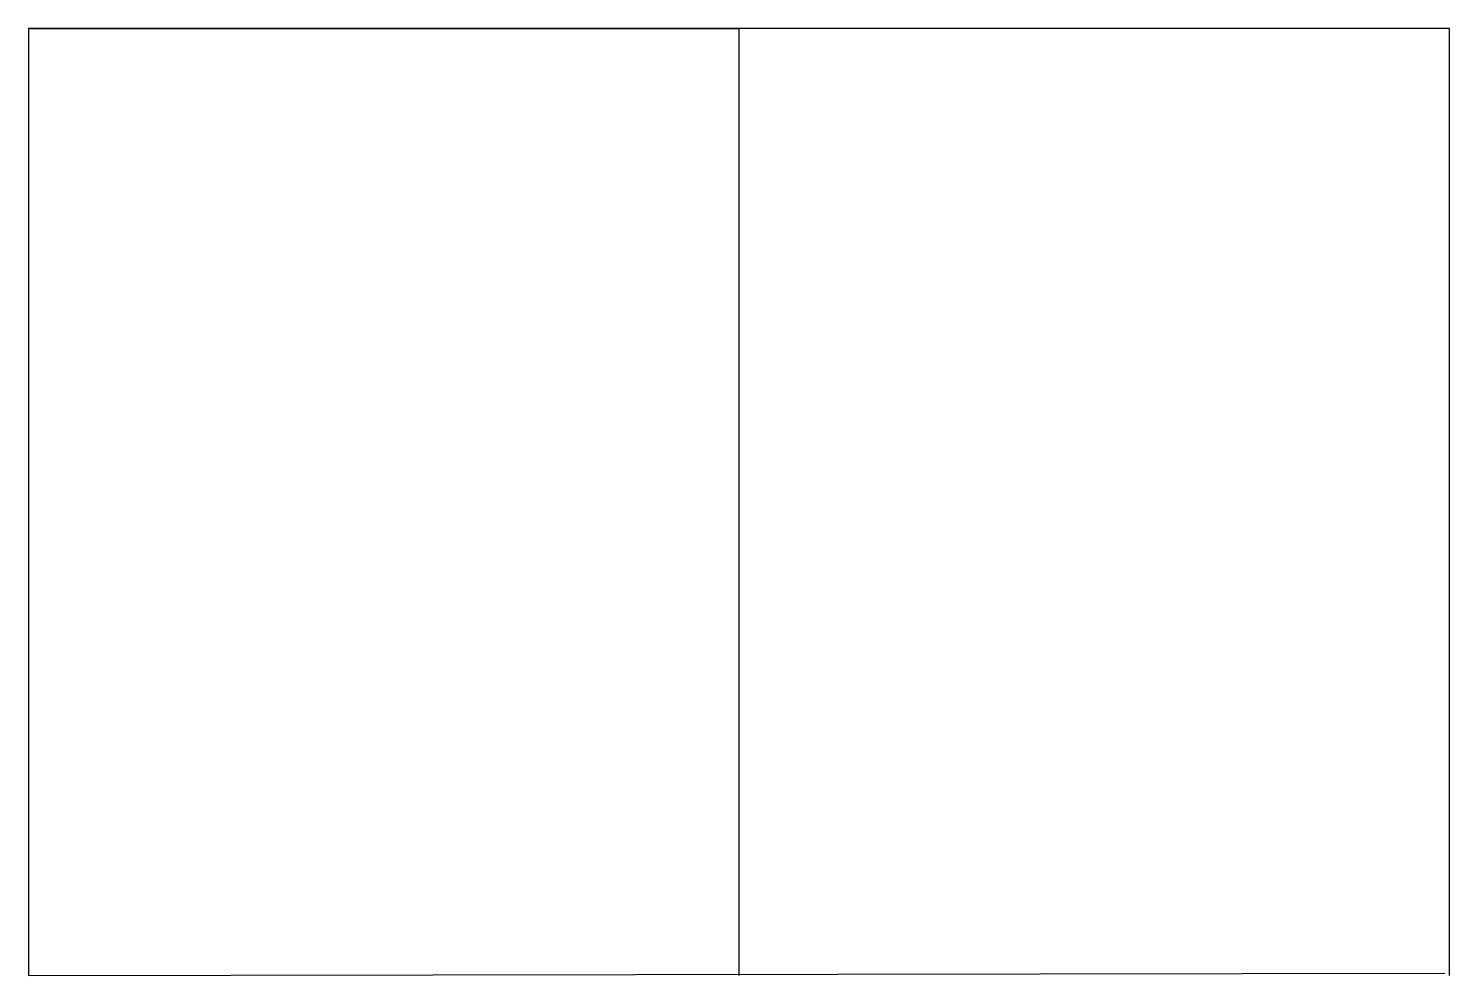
# Model space of a CAD drawing. Header units: millimetres. Extents: x 0 to 6000, y 0 to 4000.
import ezdxf

# ---------------------------------------------------------------- set-up
doc = ezdxf.new("R2010")
doc.units = ezdxf.units.MM

msp = doc.modelspace()

# ---------------------------------------------------------------- linework, layer by layer
at = {"layer": 'FURNISH_WALL_CENTER'}
for p, q in [((3000, 4000), (0, 4000)), ((0, 4000), (0, 0)), ((0, 4000), (3000, 4000)), ((6000, 4000), (3000, 4000)), ((3000, 0), (3000, 4000)), ((6000, 0), (6000, 4000)), ((0, 0), (5980, 10))]:
    msp.add_line(p, q, dxfattribs=at)

doc.saveas('drawing.dxf')
